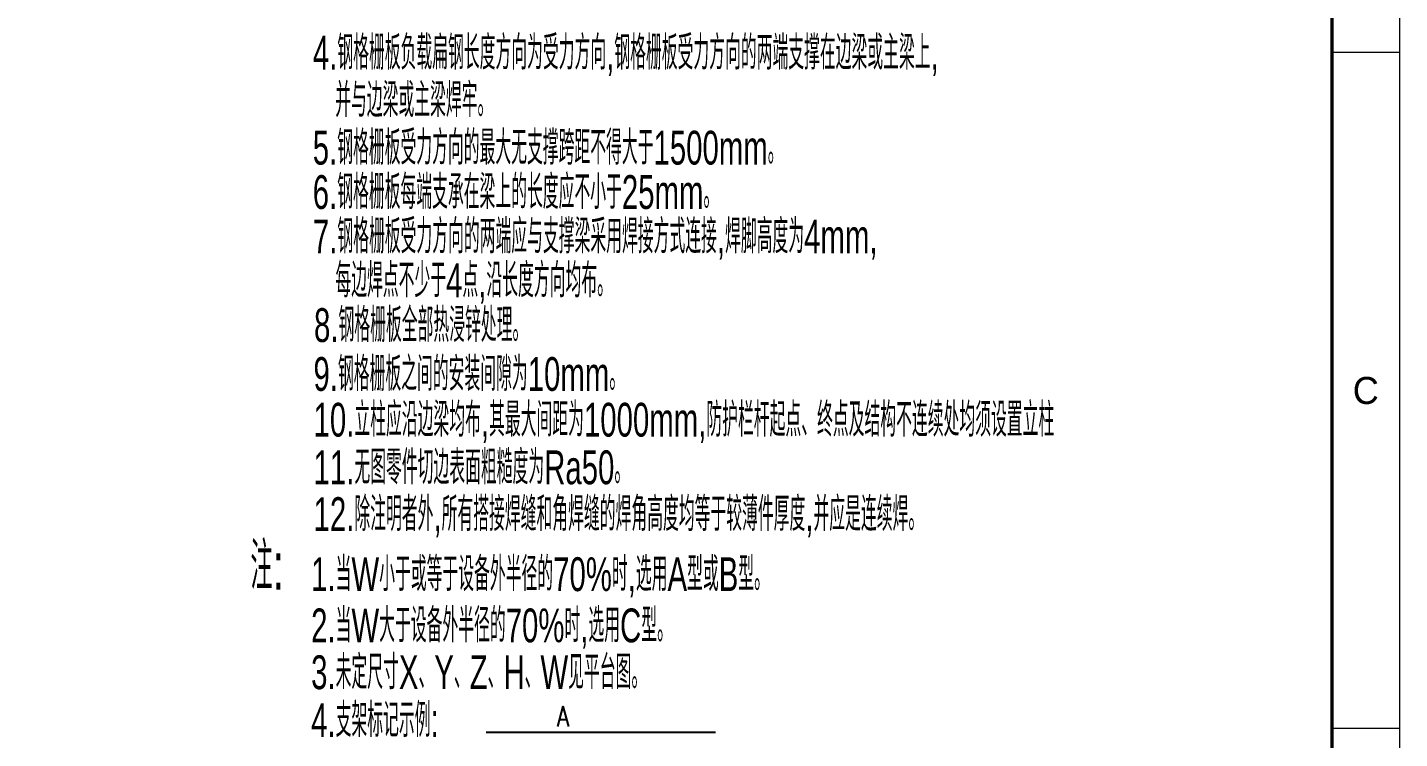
# Model space of a CAD drawing. Extents: x 148 to 221443, y -36682 to 6758.
# Drawn here: x 35787 to 39847, y -20047 to -17943 of the extents above; entities that cross this region are included whole.
import ezdxf
from ezdxf.enums import TextEntityAlignment as Align

# ---------------------------------------------------------------- set-up
doc = ezdxf.new("R2010")
doc.units = 0
doc.header["$LTSCALE"] = 10
doc.header["$MEASUREMENT"] = 0
doc.layers.add('2', color=4, linetype='Continuous')
doc.layers.add('TEXT', color=7, linetype='Continuous')
doc.layers.add('2（细实线）', color=3, linetype='Continuous', lineweight=20)
doc.layers.add('图框层', color=7, linetype='Continuous', lineweight=15)
doc.styles.add('HZ', font='ROMS.SHX', dxfattribs={"width": 0.75, "bigfont": 'GBCBIG.SHX'})
doc.styles.add('XW', font='ROMANS.shx', dxfattribs={"width": 0.85})

# ---------------------------------------------------------------- blocks, each defined once
blk = doc.blocks.new('a2')
for p, q in [((15905.09, 9916.74), (15895.09, 9916.74)), ((15905.09, 9816.74), (15895.09, 9816.74))]:
    blk.add_line(p, q)
at = {"layer": '图框层', "ltscale": 10}
blk.add_lwpolyline([(15311.09, 10126.74), (15905.09, 10126.74), (15905.09, 9706.74), (15311.09, 9706.74)], close=True, dxfattribs=at)
at = {"layer": '图框层', "ltscale": 10, "const_width": 0.5}
blk.add_lwpolyline([(15336.09, 10116.74), (15895.09, 10116.74), (15895.09, 9716.74), (15336.09, 9716.74)], close=True, dxfattribs=at)
at = {"style": 'HZ'}
blk.add_text('C', height=4, dxfattribs=at).set_placement((15900.09, 9866.74), align=Align.MIDDLE)

msp = doc.modelspace()

# ---------------------------------------------------------------- linework, layer by layer
at = {"layer": '2', "color": 3, "linetype": 'Continuous'}
msp.add_line((37144.0124, -20028.0193), (37822.7889, -20027.6261), dxfattribs=at)

# ---------------------------------------------------------------- block references
at = {"layer": '2（细实线）', "xscale": 20, "yscale": 20, "zscale": 20}
msp.add_blockref('a2', (-278254.3409, -216351.9598), dxfattribs=at)

# ---------------------------------------------------------------- texts
at = {"color": 3, "style": 'HZ', "width": 0.65}
msp.add_text('注:', height=139.99999, dxfattribs=at).set_placement((36446.6134, -19606.3715))
at = {"layer": '2', "color": 3, "linetype": 'Continuous', "style": 'HZ', "width": 0.65}
for s, p in [('4.钢格栅板负载扁钢长度方向为受力方向,钢格栅板受力方向的两端支撑在边梁或主梁上,', (36631.18, -18067.7676)), ('并与边梁或主梁焊牢。', (36697.3483, -18208.3577)), ('5.钢格栅板受力方向的最大无支撑跨距不得大于1500mm。', (36630.8901, -18348.8885)), ('6.钢格栅板每端支承在梁上的长度应不小于25mm。', (36630.8658, -18480.0801)), ('7.钢格栅板受力方向的两端应与支撑梁采用焊接方式连接,焊脚高度为4mm,', (36631.3169, -18611.4976)), ('每边焊点不少于4点,沿长度方向均布。', (36698.0139, -18741.4045)), ('8.钢格栅板全部热浸锌处理。', (36634.6846, -18873.7656)), ('9.钢格栅板之间的安装间隙为10mm。', (36632.9976, -19018.4229)), ('10.立柱应沿边梁均布,其最大间距为1000mm,防护栏杆起点、终点及结构不连续处均须设置立柱', (36633.3379, -19153.6688)), ('11.无图零件切边表面粗糙度为Ra50。', (36633.3379, -19294.5003)), ('12.除注明者外,所有搭接焊缝和角焊缝的焊角高度均等于较薄件厚度,并应是连续焊。', (36633.3379, -19432.9506)), ('1.当W小于或等于设备外半径的70%%%时,选用A型或B型。', (36626.1611, -19610.7038)), ('2.当W大于设备外半径的70%%%时,选用C型。', (36626.1611, -19762.2195)), ('3.未定尺寸X、Y、Z、H、W见平台图。', (36626.1611, -19900.773)), ('4.支架标记示例:', (36626.1611, -20042.4255))]:
    msp.add_text(s, height=100, dxfattribs=at).set_placement(p)
at = {"layer": 'TEXT', "linetype": 'Continuous', "style": 'XW', "width": 0.8}
msp.add_text('A', height=60, dxfattribs=at).set_placement((37352.7958, -20010.9839))

doc.saveas('drawing.dxf')
